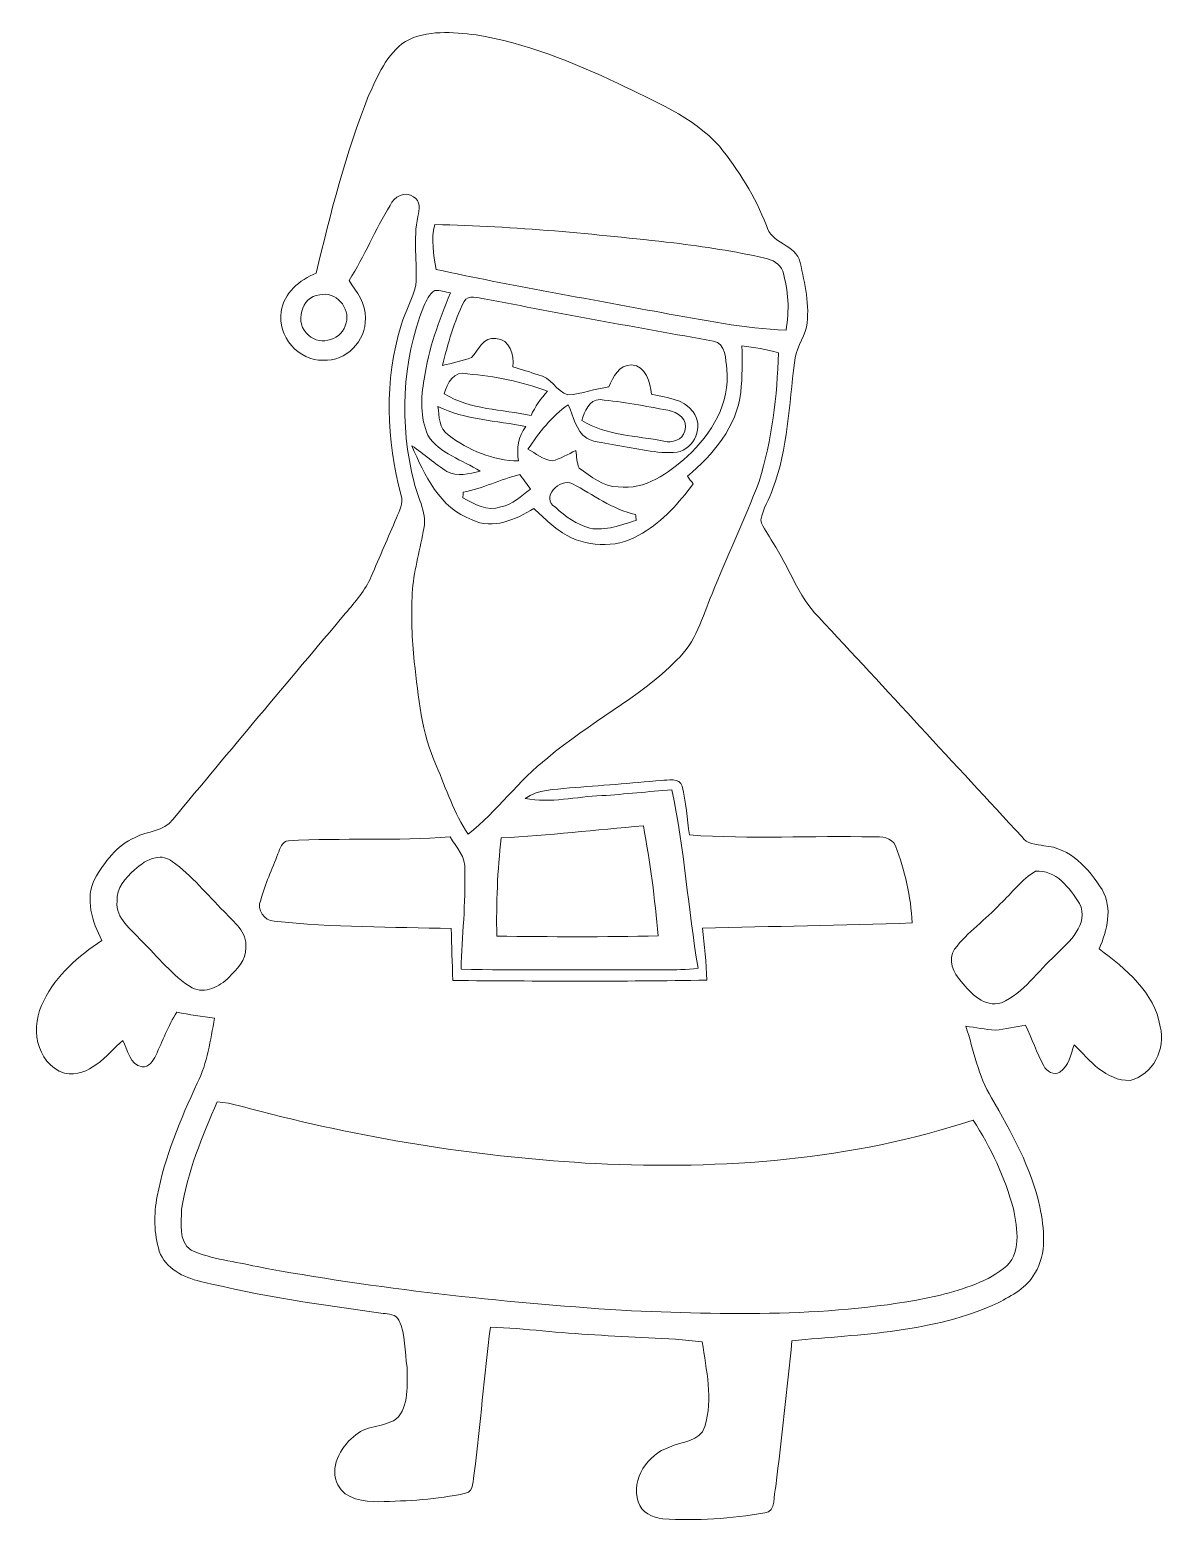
# Model space of a CAD drawing. Header units: centimetres. Extents: x -16.4 to 16.4, y -11.9 to 11.9.
# Drawn here: x -16.44 to 1.64, y -11.85 to 11.88 of the extents above; entities that cross this region are included whole.
import ezdxf

# ---------------------------------------------------------------- set-up
doc = ezdxf.new("R2010")
doc.units = ezdxf.units.CM
doc.header["$MEASUREMENT"] = 0
doc.layers.add('Layer 1', color=7, linetype='Continuous')

msp = doc.modelspace()

# ---------------------------------------------------------------- linework, layer by layer
at = {"layer": 'Layer 1', "color": 251, "lineweight": 9}
for points, knots in [([(-10.46692, 11.69903), (-10.12472, 11.88248), (-9.71479, 11.84932), (-9.34261, 11.80204), (-9.34261, 11.80204), (-8.55274, 11.67363), (-7.8045, 11.36425), (-7.08166, 11.03052), (-7.08166, 11.03052), (-6.52039, 10.74547), (-5.90232, 10.50911), (-5.47229, 10.02934), (-5.47229, 10.02934), (-5.16255, 9.64975), (-4.90326, 9.22712), (-4.72264, 8.77062), (-4.72264, 8.77062), (-4.65561, 8.47958), (-4.25415, 8.46829), (-4.1843, 8.17937), (-4.1843, 8.17937), (-4.11515, 7.84388), (-4.0266, 7.49674), (-4.08728, 7.15243), (-4.08728, 7.15243), (-4.13385, 6.95735), (-4.26932, 6.79084), (-4.27637, 6.58411), (-4.27637, 6.58411), (-4.36915, 5.91383), (-4.3748, 5.21956), (-4.6228, 4.58033), (-4.6228, 4.58033), (-4.67677, 4.411), (-4.77943, 4.25754), (-4.81259, 4.08221), (-4.81259, 4.08221), (-4.78614, 3.94709), (-4.68171, 3.84338), (-4.62104, 3.72273), (-4.62104, 3.72273), (-4.36527, 3.33644), (-4.22663, 2.87606), (-3.89714, 2.53916), (-3.89714, 2.53916), (-2.81199, 1.37781), (-1.74096, 0.20306), (-0.65758, -0.95969), (-0.65758, -0.95969), (-0.58561, -1.08775), (-0.42721, -1.07434), (-0.30797, -1.10504), (-0.30797, -1.10504), (0.10619, -1.12832), (0.40958, -1.47545), (0.61701, -1.80142), (0.61701, -1.80142), (0.78846, -2.10693), (0.69533, -2.44806), (0.57009, -2.74581), (0.57009, -2.74581), (0.99025, -3.06013), (1.44921, -3.43655), (1.5427, -3.9837), (1.5427, -3.9837), (1.63548, -4.33543), (1.42381, -4.74888), (1.06186, -4.83778), (1.06186, -4.83778), (0.67804, -4.84836), (0.41945, -4.52169), (0.17463, -4.27228), (0.17463, -4.27228), (0.1143, -4.42503), (0.09031, -4.61024), (-0.05821, -4.70584), (-0.05821, -4.70584), (-0.15169, -4.76863), (-0.26882, -4.69173), (-0.31256, -4.60389), (-0.31256, -4.60389), (-0.42157, -4.39539), (-0.50412, -4.1742), (-0.59972, -3.95971), (-0.59972, -3.95971), (-0.762, -3.98159), (-0.9211, -4.02392), (-1.08409, -4.0405), (-1.08409, -4.0405), (-1.24142, -4.03098), (-1.39488, -3.99005), (-1.55187, -3.977), (-1.55187, -3.977), (-1.42275, -4.35871), (-1.35855, -4.76652), (-1.14265, -5.11365), (-1.14265, -5.11365), (-0.82444, -5.66117), (-0.51329, -6.22667), (-0.37359, -6.85003), (-0.37359, -6.85003), (-0.30586, -7.19893), (-0.25365, -7.59157), (-0.45367, -7.90872), (-0.45367, -7.90872), (-0.57961, -8.13556), (-0.81739, -8.26185), (-1.03822, -8.38003), (-1.03822, -8.38003), (-2.06375, -8.85346), (-3.21239, -8.87674), (-4.31694, -8.98187), (-4.31694, -8.98187), (-4.39737, -9.75479), (-4.48239, -10.52739), (-4.57306, -11.29962), (-4.57306, -11.29962), (-4.62209, -11.4305), (-4.5526, -11.70143), (-4.75121, -11.72154), (-4.75121, -11.72154), (-5.28496, -11.80903), (-5.82965, -11.85348), (-6.37011, -11.81573), (-6.37011, -11.81573), (-6.5345, -11.79915), (-6.71512, -11.71554), (-6.76275, -11.54374), (-6.76275, -11.54374), (-6.8841, -11.17826), (-6.60717, -10.79162), (-6.26604, -10.67556), (-6.26604, -10.67556), (-6.07201, -10.57748), (-5.77956, -10.59477), (-5.70406, -10.34818), (-5.70406, -10.34818), (-5.56683, -9.90791), (-5.68149, -9.44471), (-5.74463, -9.00162), (-5.74463, -9.00162), (-6.31155, -8.92118), (-6.88552, -8.93989), (-7.45455, -8.88591), (-7.45455, -8.88591), (-8.00947, -8.86439), (-8.5598, -8.78326), (-9.11507, -8.76632), (-9.11507, -8.76632), (-9.20609, -9.53961), (-9.28017, -10.31466), (-9.37048, -11.0883), (-9.37048, -11.0883), (-9.40259, -11.1825), (-9.36378, -11.38464), (-9.50983, -11.40863), (-9.50983, -11.40863), (-9.96244, -11.50882), (-10.42952, -11.53351), (-10.89201, -11.54339), (-10.89201, -11.54339), (-11.12061, -11.54268), (-11.42647, -11.51023), (-11.53936, -11.27634), (-11.53936, -11.27634), (-11.67906, -11.00717), (-11.5069, -10.68296), (-11.29065, -10.51045), (-11.29065, -10.51045), (-11.11109, -10.32348), (-10.82393, -10.3644), (-10.61649, -10.23176), (-10.61649, -10.23176), (-10.39954, -10.02009), (-10.44434, -9.67931), (-10.44046, -9.40485), (-10.44046, -9.40485), (-10.47962, -9.15508), (-10.45951, -8.8838), (-10.5731, -8.65166), (-10.5731, -8.65166), (-10.60979, -8.55677), (-10.74314, -8.55889), (-10.82075, -8.54618), (-10.82075, -8.54618), (-11.79477, -8.41212), (-12.77197, -8.2742), (-13.72694, -8.03642), (-13.72694, -8.03642), (-13.99469, -7.97716), (-14.28432, -7.8297), (-14.38134, -7.557), (-14.38134, -7.557), (-14.46742, -7.27478), (-14.4713, -6.96962), (-14.41415, -6.68141), (-14.41415, -6.68141), (-14.29702, -6.0517), (-14.04444, -5.45974), (-13.77668, -4.88188), (-13.77668, -4.88188), (-13.61616, -4.55908), (-13.56748, -4.19643), (-13.50327, -3.84613), (-13.50327, -3.84613), (-13.70471, -3.81861), (-13.90685, -3.79708), (-14.10511, -3.75052), (-14.10511, -3.75052), (-14.23247, -3.97242), (-14.33477, -4.20701), (-14.43637, -4.44161), (-14.43637, -4.44161), (-14.47518, -4.52839), (-14.54679, -4.63387), (-14.65509, -4.62047), (-14.65509, -4.62047), (-14.85371, -4.59189), (-14.87911, -4.35024), (-14.96307, -4.20278), (-14.96307, -4.20278), (-15.2206, -4.43455), (-15.49506, -4.79862), (-15.88876, -4.72559), (-15.88876, -4.72559), (-16.35619, -4.5612), (-16.44085, -3.96077), (-16.21684, -3.57307), (-16.21684, -3.57307), (-16.02634, -3.15185), (-15.66263, -2.86504), (-15.29433, -2.60963), (-15.29433, -2.60963), (-15.44849, -2.31718), (-15.56702, -1.9443), (-15.40863, -1.63032), (-15.40863, -1.63032), (-15.25058, -1.36891), (-15.06044, -1.09375), (-14.76763, -0.97169), (-14.76763, -0.97169), (-14.57184, -0.86691), (-14.30937, -0.87608), (-14.16685, -0.68558), (-14.16685, -0.68558), (-13.25527, 0.41297), (-12.33805, 1.50728), (-11.41695, 2.59807), (-11.41695, 2.59807), (-11.26596, 2.78116), (-11.10156, 2.96073), (-11.01019, 3.18298), (-11.01019, 3.18298), (-10.87649, 3.49483), (-10.74314, 3.80669), (-10.60697, 4.11749), (-10.60697, 4.11749), (-10.56287, 4.22826), (-10.49867, 4.3475), (-10.53465, 4.46991), (-10.53465, 4.46991), (-10.7696, 5.35291), (-10.80699, 6.30577), (-10.53218, 7.18418), (-10.53218, 7.18418), (-10.4715, 7.40149), (-10.35297, 7.59834), (-10.30005, 7.81777), (-10.30005, 7.81777), (-10.27571, 8.18184), (-10.3438, 8.55155), (-10.26971, 8.91244), (-10.26971, 8.91244), (-10.23937, 9.01722), (-10.22456, 9.16221), (-10.33674, 9.22289), (-10.33674, 9.22289), (-10.46762, 9.32731), (-10.65318, 9.22924), (-10.70963, 9.08883), (-10.70963, 9.08883), (-10.94881, 8.70324), (-11.11567, 8.27744), (-11.36156, 7.89503), (-11.36156, 7.89503), (-11.2462, 7.70912), (-11.0878, 7.52567), (-11.10368, 7.29249), (-11.10368, 7.29249), (-11.08851, 6.94006), (-11.4113, 6.59363), (-11.77325, 6.62468), (-11.77325, 6.62468), (-12.16695, 6.60704), (-12.50527, 7.01309), (-12.44282, 7.39726), (-12.44282, 7.39726), (-12.40225, 7.69148), (-12.15037, 7.90597), (-11.88544, 8.00792), (-11.88544, 8.00792), (-11.66001, 8.96465), (-11.41483, 9.92068), (-11.05112, 10.83543), (-11.05112, 10.83543), (-10.90859, 11.15082), (-10.76395, 11.4983), (-10.46692, 11.69903), (-10.46692, 11.69903), (-10.46692, 11.69903), (-10.46692, 11.69903), (-10.46692, 11.69903)], [0, 0, 0, 0, 0.01265823, 0.01265823, 0.01265823, 0.01265823, 0.02531646, 0.02531646, 0.02531646, 0.02531646, 0.03797468, 0.03797468, 0.03797468, 0.03797468, 0.05063291, 0.05063291, 0.05063291, 0.05063291, 0.06329114, 0.06329114, 0.06329114, 0.06329114, 0.07594937, 0.07594937, 0.07594937, 0.07594937, 0.08860759, 0.08860759, 0.08860759, 0.08860759, 0.10126582, 0.10126582, 0.10126582, 0.10126582, 0.11392405, 0.11392405, 0.11392405, 0.11392405, 0.12658228, 0.12658228, 0.12658228, 0.12658228, 0.13924051, 0.13924051, 0.13924051, 0.13924051, 0.15189873, 0.15189873, 0.15189873, 0.15189873, 0.16455696, 0.16455696, 0.16455696, 0.16455696, 0.17721519, 0.17721519, 0.17721519, 0.17721519, 0.18987342, 0.18987342, 0.18987342, 0.18987342, 0.20253165, 0.20253165, 0.20253165, 0.20253165, 0.21518987, 0.21518987, 0.21518987, 0.21518987, 0.2278481, 0.2278481, 0.2278481, 0.2278481, 0.24050633, 0.24050633, 0.24050633, 0.24050633, 0.25316456, 0.25316456, 0.25316456, 0.25316456, 0.26582278, 0.26582278, 0.26582278, 0.26582278, 0.27848101, 0.27848101, 0.27848101, 0.27848101, 0.29113924, 0.29113924, 0.29113924, 0.29113924, 0.30379747, 0.30379747, 0.30379747, 0.30379747, 0.3164557, 0.3164557, 0.3164557, 0.3164557, 0.32911392, 0.32911392, 0.32911392, 0.32911392, 0.34177215, 0.34177215, 0.34177215, 0.34177215, 0.35443038, 0.35443038, 0.35443038, 0.35443038, 0.36708861, 0.36708861, 0.36708861, 0.36708861, 0.37974684, 0.37974684, 0.37974684, 0.37974684, 0.39240506, 0.39240506, 0.39240506, 0.39240506, 0.40506329, 0.40506329, 0.40506329, 0.40506329, 0.41772152, 0.41772152, 0.41772152, 0.41772152, 0.43037975, 0.43037975, 0.43037975, 0.43037975, 0.44303797, 0.44303797, 0.44303797, 0.44303797, 0.4556962, 0.4556962, 0.4556962, 0.4556962, 0.46835443, 0.46835443, 0.46835443, 0.46835443, 0.48101266, 0.48101266, 0.48101266, 0.48101266, 0.49367089, 0.49367089, 0.49367089, 0.49367089, 0.50632911, 0.50632911, 0.50632911, 0.50632911, 0.51898734, 0.51898734, 0.51898734, 0.51898734, 0.53164557, 0.53164557, 0.53164557, 0.53164557, 0.5443038, 0.5443038, 0.5443038, 0.5443038, 0.55696203, 0.55696203, 0.55696203, 0.55696203, 0.56962025, 0.56962025, 0.56962025, 0.56962025, 0.58227848, 0.58227848, 0.58227848, 0.58227848, 0.59493671, 0.59493671, 0.59493671, 0.59493671, 0.60759494, 0.60759494, 0.60759494, 0.60759494, 0.62025316, 0.62025316, 0.62025316, 0.62025316, 0.63291139, 0.63291139, 0.63291139, 0.63291139, 0.64556962, 0.64556962, 0.64556962, 0.64556962, 0.65822785, 0.65822785, 0.65822785, 0.65822785, 0.67088608, 0.67088608, 0.67088608, 0.67088608, 0.6835443, 0.6835443, 0.6835443, 0.6835443, 0.69620253, 0.69620253, 0.69620253, 0.69620253, 0.70886076, 0.70886076, 0.70886076, 0.70886076, 0.72151899, 0.72151899, 0.72151899, 0.72151899, 0.73417722, 0.73417722, 0.73417722, 0.73417722, 0.74683544, 0.74683544, 0.74683544, 0.74683544, 0.75949367, 0.75949367, 0.75949367, 0.75949367, 0.7721519, 0.7721519, 0.7721519, 0.7721519, 0.78481013, 0.78481013, 0.78481013, 0.78481013, 0.79746835, 0.79746835, 0.79746835, 0.79746835, 0.81012658, 0.81012658, 0.81012658, 0.81012658, 0.82278481, 0.82278481, 0.82278481, 0.82278481, 0.83544304, 0.83544304, 0.83544304, 0.83544304, 0.84810127, 0.84810127, 0.84810127, 0.84810127, 0.86075949, 0.86075949, 0.86075949, 0.86075949, 0.87341772, 0.87341772, 0.87341772, 0.87341772, 0.88607595, 0.88607595, 0.88607595, 0.88607595, 0.89873418, 0.89873418, 0.89873418, 0.89873418, 0.91139241, 0.91139241, 0.91139241, 0.91139241, 0.92405063, 0.92405063, 0.92405063, 0.92405063, 0.93670886, 0.93670886, 0.93670886, 0.93670886, 0.94936709, 0.94936709, 0.94936709, 0.94936709, 0.96202532, 0.96202532, 0.96202532, 0.96202532, 0.97468354, 0.97468354, 0.97468354, 0.97468354, 1, 1, 1, 1]), ([(-9.99666, 8.78227), (-10.06475, 8.54837), (-10.01536, 8.3039), (-9.97973, 8.06895), (-9.97973, 8.06895), (-8.78946, 7.81142), (-7.5879, 7.60716), (-6.39163, 7.38103), (-6.39163, 7.38103), (-5.73511, 7.26638), (-5.07965, 7.12739), (-4.41113, 7.10445), (-4.41113, 7.10445), (-4.3561, 7.41455), (-4.37197, 7.73804), (-4.4644, 8.03896), (-4.4644, 8.03896), (-4.49968, 8.16737), (-4.63409, 8.22029), (-4.75121, 8.24816), (-4.75121, 8.24816), (-5.22746, 8.3607), (-5.71288, 8.42772), (-6.1976, 8.49122), (-6.1976, 8.49122), (-7.45984, 8.63128), (-8.72596, 8.76075), (-9.99666, 8.78227), (-9.99666, 8.78227), (-9.99666, 8.78227), (-9.99666, 8.78227), (-9.99666, 8.78227)], [0, 0, 0, 0, 0.11111111, 0.11111111, 0.11111111, 0.11111111, 0.22222222, 0.22222222, 0.22222222, 0.22222222, 0.33333333, 0.33333333, 0.33333333, 0.33333333, 0.44444444, 0.44444444, 0.44444444, 0.44444444, 0.55555556, 0.55555556, 0.55555556, 0.55555556, 0.66666667, 0.66666667, 0.66666667, 0.66666667, 0.77777778, 0.77777778, 0.77777778, 0.77777778, 1, 1, 1, 1]), ([(-11.82934, 7.66361), (-12.13097, 7.63927), (-12.23433, 7.205), (-12.00714, 7.02261), (-12.00714, 7.02261), (-11.81629, 6.83811), (-11.45963, 6.95664), (-11.4106, 7.21699), (-11.4106, 7.21699), (-11.33616, 7.4537), (-11.57852, 7.73134), (-11.82934, 7.66361), (-11.82934, 7.66361), (-11.82934, 7.66361), (-11.82934, 7.66361), (-11.82934, 7.66361)], [0, 0, 0, 0, 0.2, 0.2, 0.2, 0.2, 0.4, 0.4, 0.4, 0.4, 0.6, 0.6, 0.6, 0.6, 1, 1, 1, 1]), ([(-9.99878, 7.73593), (-10.08627, 7.67807), (-10.13107, 7.57824), (-10.17094, 7.48475), (-10.17094, 7.48475), (-10.53112, 6.60104), (-10.56146, 5.59915), (-10.32757, 4.67911), (-10.32757, 4.67911), (-10.26513, 4.42123), (-10.10708, 4.17076), (-10.18222, 3.89594), (-10.18222, 3.89594), (-10.2429, 3.57068), (-10.33674, 3.25001), (-10.35932, 2.91839), (-10.35932, 2.91839), (-10.37131, 2.55397), (-10.36567, 2.18744), (-10.32545, 1.82408), (-10.32545, 1.82408), (-10.26195, 1.26281), (-10.20798, 0.68743), (-9.97409, 0.16567), (-9.97409, 0.16567), (-9.81428, -0.19946), (-9.69363, -0.58822), (-9.46679, -0.92018), (-9.46679, -0.92018), (-9.00571, -0.5547), (-8.66599, -0.06293), (-8.20032, 0.29761), (-8.20032, 0.29761), (-7.54627, 0.85217), (-6.76063, 1.23988), (-6.15139, 1.84807), (-6.15139, 1.84807), (-5.84623, 2.12888), (-5.74252, 2.53845), (-5.58835, 2.9064), (-5.58835, 2.9064), (-5.35023, 3.50753), (-5.06624, 4.08997), (-4.84046, 4.69569), (-4.84046, 4.69569), (-4.63268, 5.35785), (-4.55048, 6.05141), (-4.53284, 6.74321), (-4.53284, 6.74321), (-4.72299, 6.79436), (-4.91702, 6.82964), (-5.11245, 6.85046), (-5.11245, 6.85046), (-5.10787, 6.60563), (-5.10575, 6.36045), (-5.13115, 6.11668), (-5.13115, 6.11668), (-5.19783, 5.56881), (-5.56719, 5.1169), (-5.98135, 4.77824), (-5.98135, 4.77824), (-5.9503, 4.73732), (-5.91855, 4.69639), (-5.88715, 4.65512), (-5.88715, 4.65512), (-6.11575, 4.35737), (-6.36517, 4.0628), (-6.69537, 3.87372), (-6.69537, 3.87372), (-7.04532, 3.63947), (-7.52757, 3.62854), (-7.8927, 3.83456), (-7.8927, 3.83456), (-8.09519, 3.94145), (-8.25465, 4.10937), (-8.42257, 4.26142), (-8.42257, 4.26142), (-8.71643, 4.09244), (-9.07097, 3.91746), (-9.40647, 4.08574), (-9.40647, 4.08574), (-9.92117, 4.26777), (-10.1607, 4.79764), (-10.36532, 5.26119), (-10.36532, 5.26119), (-10.16952, 5.13737), (-10.0009, 4.9765), (-9.80546, 4.85162), (-9.80546, 4.85162), (-9.64283, 4.7606), (-9.44915, 4.81669), (-9.27841, 4.85585), (-9.27841, 4.85585), (-9.55887, 5.04071), (-9.92187, 5.13031), (-10.10814, 5.42876), (-10.10814, 5.42876), (-10.23126, 5.71028), (-10.22244, 6.02778), (-10.16776, 6.32411), (-10.16776, 6.32411), (-10.10391, 6.80177), (-9.92752, 7.25086), (-9.75113, 7.69536), (-9.75113, 7.69536), (-9.83262, 7.71335), (-9.91447, 7.7391), (-9.99878, 7.73593), (-9.99878, 7.73593), (-9.99878, 7.73593), (-9.99878, 7.73593), (-9.99878, 7.73593)], [0, 0, 0, 0, 0.03448276, 0.03448276, 0.03448276, 0.03448276, 0.06896552, 0.06896552, 0.06896552, 0.06896552, 0.10344828, 0.10344828, 0.10344828, 0.10344828, 0.13793103, 0.13793103, 0.13793103, 0.13793103, 0.17241379, 0.17241379, 0.17241379, 0.17241379, 0.20689655, 0.20689655, 0.20689655, 0.20689655, 0.24137931, 0.24137931, 0.24137931, 0.24137931, 0.27586207, 0.27586207, 0.27586207, 0.27586207, 0.31034483, 0.31034483, 0.31034483, 0.31034483, 0.34482759, 0.34482759, 0.34482759, 0.34482759, 0.37931034, 0.37931034, 0.37931034, 0.37931034, 0.4137931, 0.4137931, 0.4137931, 0.4137931, 0.44827586, 0.44827586, 0.44827586, 0.44827586, 0.48275862, 0.48275862, 0.48275862, 0.48275862, 0.51724138, 0.51724138, 0.51724138, 0.51724138, 0.55172414, 0.55172414, 0.55172414, 0.55172414, 0.5862069, 0.5862069, 0.5862069, 0.5862069, 0.62068966, 0.62068966, 0.62068966, 0.62068966, 0.65517241, 0.65517241, 0.65517241, 0.65517241, 0.68965517, 0.68965517, 0.68965517, 0.68965517, 0.72413793, 0.72413793, 0.72413793, 0.72413793, 0.75862069, 0.75862069, 0.75862069, 0.75862069, 0.79310345, 0.79310345, 0.79310345, 0.79310345, 0.82758621, 0.82758621, 0.82758621, 0.82758621, 0.86206897, 0.86206897, 0.86206897, 0.86206897, 0.89655172, 0.89655172, 0.89655172, 0.89655172, 0.93103448, 0.93103448, 0.93103448, 0.93103448, 1, 1, 1, 1]), ([(-9.53241, 7.56024), (-9.68975, 7.23745), (-9.7924, 6.88961), (-9.87778, 6.54142), (-9.87778, 6.54142), (-9.72079, 6.57458), (-9.5638, 6.61268), (-9.41317, 6.66807), (-9.41317, 6.66807), (-9.30134, 6.78625), (-9.22902, 7.00356), (-9.02582, 6.9704), (-9.02582, 6.9704), (-8.79687, 6.95876), (-8.74077, 6.70511), (-8.75489, 6.51884), (-8.75489, 6.51884), (-8.62189, 6.47792), (-8.48819, 6.43876), (-8.3566, 6.3922), (-8.3566, 6.3922), (-8.15199, 6.3608), (-8.07014, 6.13326), (-7.88211, 6.07223), (-7.88211, 6.07223), (-7.65951, 6.08704), (-7.44996, 6.17347), (-7.22806, 6.19852), (-7.22806, 6.19852), (-7.16562, 6.35727), (-7.06931, 6.55447), (-6.86894, 6.54954), (-6.86894, 6.54954), (-6.64104, 6.53719), (-6.57119, 6.26802), (-6.55038, 6.08457), (-6.55038, 6.08457), (-6.32248, 6.02249), (-6.03955, 6.01896), (-5.89139, 5.802), (-5.89139, 5.802), (-5.71006, 5.57834), (-5.87022, 5.2111), (-6.14398, 5.15924), (-6.14398, 5.15924), (-6.47382, 5.12819), (-6.7945, 5.22556), (-7.11764, 5.27319), (-7.11764, 5.27319), (-7.27181, 5.30846), (-7.44008, 5.30705), (-7.5826, 5.38184), (-7.5826, 5.38184), (-7.75617, 5.50602), (-7.79321, 5.73039), (-7.87612, 5.91418), (-7.87612, 5.91418), (-8.14211, 5.73497), (-8.33649, 5.46827), (-8.51782, 5.20863), (-8.51782, 5.20863), (-8.39294, 5.14089), (-8.27617, 5.04035), (-8.13082, 5.0206), (-8.13082, 5.0206), (-7.99853, 5.05411), (-7.87964, 5.12961), (-7.75547, 5.18605), (-7.75547, 5.18605), (-7.73959, 5.09256), (-7.74418, 4.99202), (-7.70184, 4.90489), (-7.70184, 4.90489), (-7.51311, 4.77824), (-7.3219, 4.60502), (-7.08025, 4.61067), (-7.08025, 4.61067), (-6.64915, 4.55034), (-6.28297, 4.83186), (-5.97747, 5.09539), (-5.97747, 5.09539), (-5.6014, 5.44605), (-5.29484, 5.9477), (-5.35411, 6.48039), (-5.35411, 6.48039), (-5.37139, 6.63138), (-5.36681, 6.89702), (-5.56789, 6.92912), (-5.56789, 6.92912), (-6.78356, 7.14502), (-7.99923, 7.3648), (-9.21103, 7.60258), (-9.21103, 7.60258), (-9.30451, 7.61281), (-9.46961, 7.67595), (-9.53241, 7.56024), (-9.53241, 7.56024), (-9.53241, 7.56024), (-9.53241, 7.56024), (-9.53241, 7.56024)], [0, 0, 0, 0, 0.03846154, 0.03846154, 0.03846154, 0.03846154, 0.07692308, 0.07692308, 0.07692308, 0.07692308, 0.11538462, 0.11538462, 0.11538462, 0.11538462, 0.15384615, 0.15384615, 0.15384615, 0.15384615, 0.19230769, 0.19230769, 0.19230769, 0.19230769, 0.23076923, 0.23076923, 0.23076923, 0.23076923, 0.26923077, 0.26923077, 0.26923077, 0.26923077, 0.30769231, 0.30769231, 0.30769231, 0.30769231, 0.34615385, 0.34615385, 0.34615385, 0.34615385, 0.38461538, 0.38461538, 0.38461538, 0.38461538, 0.42307692, 0.42307692, 0.42307692, 0.42307692, 0.46153846, 0.46153846, 0.46153846, 0.46153846, 0.5, 0.5, 0.5, 0.5, 0.53846154, 0.53846154, 0.53846154, 0.53846154, 0.57692308, 0.57692308, 0.57692308, 0.57692308, 0.61538462, 0.61538462, 0.61538462, 0.61538462, 0.65384615, 0.65384615, 0.65384615, 0.65384615, 0.69230769, 0.69230769, 0.69230769, 0.69230769, 0.73076923, 0.73076923, 0.73076923, 0.73076923, 0.76923077, 0.76923077, 0.76923077, 0.76923077, 0.80769231, 0.80769231, 0.80769231, 0.80769231, 0.84615385, 0.84615385, 0.84615385, 0.84615385, 0.88461538, 0.88461538, 0.88461538, 0.88461538, 0.92307692, 0.92307692, 0.92307692, 0.92307692, 1, 1, 1, 1]), ([(-9.8485, 6.09022), (-9.43575, 5.83022), (-8.92951, 5.8461), (-8.46843, 5.74167), (-8.46843, 5.74167), (-8.4007, 5.8849), (-8.31497, 6.0186), (-8.20455, 6.13326), (-8.20455, 6.13326), (-8.61377, 6.2779), (-9.04628, 6.37385), (-9.47879, 6.40596), (-9.47879, 6.40596), (-9.69292, 6.47051), (-9.80299, 6.25003), (-9.8485, 6.09022), (-9.8485, 6.09022), (-9.8485, 6.09022), (-9.8485, 6.09022), (-9.8485, 6.09022)], [0, 0, 0, 0, 0.16666667, 0.16666667, 0.16666667, 0.16666667, 0.33333333, 0.33333333, 0.33333333, 0.33333333, 0.5, 0.5, 0.5, 0.5, 0.66666667, 0.66666667, 0.66666667, 0.66666667, 1, 1, 1, 1]), ([(-7.37023, 5.99709), (-7.54803, 5.9985), (-7.61647, 5.802), (-7.65951, 5.66583), (-7.65951, 5.66583), (-7.2704, 5.41782), (-6.79132, 5.42735), (-6.35388, 5.33422), (-6.35388, 5.33422), (-6.22723, 5.30599), (-6.05472, 5.35432), (-6.02368, 5.49649), (-6.02368, 5.49649), (-5.95736, 5.68629), (-6.13869, 5.79882), (-6.29038, 5.82669), (-6.29038, 5.82669), (-6.64845, 5.89372), (-7.00722, 5.96216), (-7.37023, 5.99709), (-7.37023, 5.99709), (-7.37023, 5.99709), (-7.37023, 5.99709), (-7.37023, 5.99709)], [0, 0, 0, 0, 0.14285714, 0.14285714, 0.14285714, 0.14285714, 0.28571429, 0.28571429, 0.28571429, 0.28571429, 0.42857143, 0.42857143, 0.42857143, 0.42857143, 0.57142857, 0.57142857, 0.57142857, 0.57142857, 0.71428571, 0.71428571, 0.71428571, 0.71428571, 1, 1, 1, 1]), ([(-9.95045, 5.88949), (-9.92364, 5.73039), (-9.94057, 5.536), (-9.78535, 5.43617), (-9.78535, 5.43617), (-9.46503, 5.19134), (-9.07344, 5.02518), (-8.66528, 5.02095), (-8.66528, 5.02095), (-8.70197, 5.21533), (-8.67234, 5.40901), (-8.55133, 5.56952), (-8.55133, 5.56952), (-9.01912, 5.66371), (-9.51547, 5.67571), (-9.95045, 5.88949), (-9.95045, 5.88949), (-9.95045, 5.88949), (-9.95045, 5.88949), (-9.95045, 5.88949)], [0, 0, 0, 0, 0.16666667, 0.16666667, 0.16666667, 0.16666667, 0.33333333, 0.33333333, 0.33333333, 0.33333333, 0.5, 0.5, 0.5, 0.5, 0.66666667, 0.66666667, 0.66666667, 0.66666667, 1, 1, 1, 1]), ([(-9.54546, 4.52494), (-9.54722, 4.50201), (-9.55075, 4.45545), (-9.55252, 4.43216), (-9.55252, 4.43216), (-9.36907, 4.33656), (-9.16446, 4.2078), (-8.94962, 4.29141), (-8.94962, 4.29141), (-8.75806, 4.3168), (-8.62542, 4.46286), (-8.47901, 4.57257), (-8.47901, 4.57257), (-8.53334, 4.65053), (-8.58873, 4.72744), (-8.64376, 4.80434), (-8.64376, 4.80434), (-8.95068, 4.73061), (-9.23396, 4.5828), (-9.54546, 4.52494), (-9.54546, 4.52494), (-9.54546, 4.52494), (-9.54546, 4.52494), (-9.54546, 4.52494)], [0, 0, 0, 0, 0.14285714, 0.14285714, 0.14285714, 0.14285714, 0.28571429, 0.28571429, 0.28571429, 0.28571429, 0.42857143, 0.42857143, 0.42857143, 0.42857143, 0.57142857, 0.57142857, 0.57142857, 0.57142857, 0.71428571, 0.71428571, 0.71428571, 0.71428571, 1, 1, 1, 1]), ([(-8.07932, 4.28294), (-7.92445, 4.13407), (-7.73959, 4.01236), (-7.53322, 3.94921), (-7.53322, 3.94921), (-7.27992, 3.90335), (-7.03474, 4.00495), (-6.79591, 4.07445), (-6.79591, 4.07445), (-6.79838, 4.09844), (-6.80297, 4.14606), (-6.80508, 4.17005), (-6.80508, 4.17005), (-7.1762, 4.24696), (-7.4803, 4.48896), (-7.81085, 4.65794), (-7.81085, 4.65794), (-8.00911, 4.76166), (-8.3312, 4.42687), (-8.07932, 4.28294), (-8.07932, 4.28294), (-8.07932, 4.28294), (-8.07932, 4.28294), (-8.07932, 4.28294)], [0, 0, 0, 0, 0.14285714, 0.14285714, 0.14285714, 0.14285714, 0.28571429, 0.28571429, 0.28571429, 0.28571429, 0.42857143, 0.42857143, 0.42857143, 0.42857143, 0.57142857, 0.57142857, 0.57142857, 0.57142857, 0.71428571, 0.71428571, 0.71428571, 0.71428571, 1, 1, 1, 1]), ([(-6.39374, -0.06258), (-6.88093, -0.11126), (-7.36953, -0.14583), (-7.85742, -0.18323), (-7.85742, -0.18323), (-8.09554, -0.21674), (-8.36224, -0.19699), (-8.56192, -0.35186), (-8.56192, -0.35186), (-8.15763, -0.43194), (-7.74912, -0.32046), (-7.34377, -0.30564), (-7.34377, -0.30564), (-6.97195, -0.28306), (-6.60153, -0.23967), (-6.2297, -0.21533), (-6.2297, -0.21533), (-6.02368, -1.14984), (-5.97359, -2.11222), (-5.80919, -3.05449), (-5.80919, -3.05449), (-6.17255, -3.0947), (-6.53979, -3.07424), (-6.90457, -3.08094), (-6.90457, -3.08094), (-7.79674, -3.07389), (-8.68927, -3.09082), (-9.58109, -3.06754), (-9.58109, -3.06754), (-9.56627, -2.5419), (-9.50383, -2.01767), (-9.52359, -1.49168), (-9.52359, -1.49168), (-9.4996, -1.28178), (-9.65835, -1.12726), (-9.7543, -0.96216), (-9.7543, -0.96216), (-10.60944, -1.03166), (-11.46986, -0.97521), (-12.32605, -1.02319), (-12.32605, -1.02319), (-12.43154, -1.02884), (-12.45799, -1.15196), (-12.49609, -1.22992), (-12.49609, -1.22992), (-12.58111, -1.47757), (-12.70423, -1.71287), (-12.76703, -1.96758), (-12.76703, -1.96758), (-12.8397, -2.11998), (-12.71164, -2.30166), (-12.55254, -2.30519), (-12.55254, -2.30519), (-11.61768, -2.40291), (-10.67576, -2.39832), (-9.73702, -2.4209), (-9.73702, -2.4209), (-9.72785, -2.69642), (-9.72291, -2.97194), (-9.71338, -3.24816), (-9.71338, -3.24816), (-8.36648, -3.2591), (-7.01922, -3.2651), (-5.67231, -3.24358), (-5.67231, -3.24358), (-5.68149, -2.96594), (-5.709, -2.68971), (-5.7404, -2.41384), (-5.7404, -2.41384), (-4.62809, -2.38844), (-3.51578, -2.36869), (-2.40383, -2.332), (-2.40383, -2.332), (-2.4257, -1.9129), (-2.5206, -1.4945), (-2.67229, -1.10433), (-2.67229, -1.10433), (-2.72697, -0.97133), (-2.89842, -0.9484), (-3.0226, -0.96357), (-3.0226, -0.96357), (-3.99768, -0.941), (-4.97452, -0.99991), (-5.94819, -0.93182), (-5.94819, -0.93182), (-5.98981, -0.67288), (-5.99863, -0.4083), (-6.0646, -0.1543), (-6.0646, -0.1543), (-6.10164, -0.01566), (-6.29885, -0.06293), (-6.39374, -0.06258), (-6.39374, -0.06258), (-6.39374, -0.06258), (-6.39374, -0.06258), (-6.39374, -0.06258)], [0, 0, 0, 0, 0.04, 0.04, 0.04, 0.04, 0.08, 0.08, 0.08, 0.08, 0.12, 0.12, 0.12, 0.12, 0.16, 0.16, 0.16, 0.16, 0.2, 0.2, 0.2, 0.2, 0.24, 0.24, 0.24, 0.24, 0.28, 0.28, 0.28, 0.28, 0.32, 0.32, 0.32, 0.32, 0.36, 0.36, 0.36, 0.36, 0.4, 0.4, 0.4, 0.4, 0.44, 0.44, 0.44, 0.44, 0.48, 0.48, 0.48, 0.48, 0.52, 0.52, 0.52, 0.52, 0.56, 0.56, 0.56, 0.56, 0.6, 0.6, 0.6, 0.6, 0.64, 0.64, 0.64, 0.64, 0.68, 0.68, 0.68, 0.68, 0.72, 0.72, 0.72, 0.72, 0.76, 0.76, 0.76, 0.76, 0.8, 0.8, 0.8, 0.8, 0.84, 0.84, 0.84, 0.84, 0.88, 0.88, 0.88, 0.88, 0.92, 0.92, 0.92, 0.92, 1, 1, 1, 1]), ([(-8.94327, -0.9798), (-9.00148, -1.49768), (-9.023, -2.01944), (-9.01241, -2.54049), (-9.01241, -2.54049), (-8.15728, -2.55531), (-7.30144, -2.55848), (-6.44631, -2.53767), (-6.44631, -2.53767), (-6.49746, -1.951), (-6.57154, -1.36433), (-6.68126, -0.78542), (-6.68126, -0.78542), (-7.43444, -0.85527), (-8.18762, -0.9357), (-8.94327, -0.9798), (-8.94327, -0.9798), (-8.94327, -0.9798), (-8.94327, -0.9798), (-8.94327, -0.9798)], [0, 0, 0, 0, 0.16666667, 0.16666667, 0.16666667, 0.16666667, 0.33333333, 0.33333333, 0.33333333, 0.33333333, 0.5, 0.5, 0.5, 0.5, 0.66666667, 0.66666667, 0.66666667, 0.66666667, 1, 1, 1, 1]), ([(-14.44025, -1.29624), (-14.5729, -1.30965), (-14.67555, -1.40772), (-14.77645, -1.48639), (-14.77645, -1.48639), (-14.9158, -1.61833), (-15.07208, -1.77496), (-15.05338, -1.98557), (-15.05338, -1.98557), (-15.08372, -2.26709), (-14.82055, -2.43007), (-14.66321, -2.6181), (-14.66321, -2.6181), (-14.40039, -2.87316), (-14.17532, -3.17443), (-13.85817, -3.36634), (-13.85817, -3.36634), (-13.6525, -3.46583), (-13.4239, -3.34871), (-13.27573, -3.19948), (-13.27573, -3.19948), (-13.15332, -3.06966), (-12.99633, -2.92114), (-13.0048, -2.72817), (-13.0048, -2.72817), (-12.97693, -2.47311), (-13.19953, -2.31648), (-13.34911, -2.15067), (-13.34911, -2.15067), (-13.62392, -1.88432), (-13.86029, -1.57635), (-14.17532, -1.35375), (-14.17532, -1.35375), (-14.24975, -1.29871), (-14.34677, -1.26837), (-14.44025, -1.29624), (-14.44025, -1.29624), (-14.44025, -1.29624), (-14.44025, -1.29624), (-14.44025, -1.29624)], [0, 0, 0, 0, 0.09090909, 0.09090909, 0.09090909, 0.09090909, 0.18181818, 0.18181818, 0.18181818, 0.18181818, 0.27272727, 0.27272727, 0.27272727, 0.27272727, 0.36363636, 0.36363636, 0.36363636, 0.36363636, 0.45454545, 0.45454545, 0.45454545, 0.45454545, 0.54545455, 0.54545455, 0.54545455, 0.54545455, 0.63636364, 0.63636364, 0.63636364, 0.63636364, 0.72727273, 0.72727273, 0.72727273, 0.72727273, 0.81818182, 0.81818182, 0.81818182, 0.81818182, 1, 1, 1, 1]), ([(-0.44168, -1.50897), (-0.66428, -1.63597), (-0.81668, -1.85857), (-1.00542, -2.02861), (-1.00542, -2.02861), (-1.23543, -2.28155), (-1.52506, -2.47558), (-1.73037, -2.7511), (-1.73037, -2.7511), (-1.85067, -2.91514), (-1.74449, -3.13457), (-1.62489, -3.26615), (-1.62489, -3.26615), (-1.46932, -3.4563), (-1.26118, -3.68102), (-0.98425, -3.60553), (-0.98425, -3.60553), (-0.62653, -3.44466), (-0.40852, -3.09506), (-0.12135, -2.84211), (-0.12135, -2.84211), (0.08784, -2.62798), (0.41769, -2.36234), (0.25647, -2.02014), (0.25647, -2.02014), (0.10266, -1.7799), (-0.1203, -1.48039), (-0.44168, -1.50897), (-0.44168, -1.50897), (-0.44168, -1.50897), (-0.44168, -1.50897), (-0.44168, -1.50897)], [0, 0, 0, 0, 0.11111111, 0.11111111, 0.11111111, 0.11111111, 0.22222222, 0.22222222, 0.22222222, 0.22222222, 0.33333333, 0.33333333, 0.33333333, 0.33333333, 0.44444444, 0.44444444, 0.44444444, 0.44444444, 0.55555556, 0.55555556, 0.55555556, 0.55555556, 0.66666667, 0.66666667, 0.66666667, 0.66666667, 0.77777778, 0.77777778, 0.77777778, 0.77777778, 1, 1, 1, 1]), ([(-13.45847, -5.17891), (-13.70083, -5.72891), (-13.93296, -6.29335), (-14.0275, -6.89025), (-14.0275, -6.89025), (-14.03103, -7.10721), (-14.08254, -7.39684), (-13.87475, -7.54007), (-13.87475, -7.54007), (-13.54561, -7.69035), (-13.17519, -7.71857), (-12.82629, -7.80218), (-12.82629, -7.80218), (-10.91071, -8.15884), (-8.96973, -8.36661), (-7.02627, -8.49751), (-7.02627, -8.49751), (-5.35869, -8.567), (-3.66889, -8.61851), (-2.026, -8.27349), (-2.026, -8.27349), (-1.65312, -8.17577), (-1.26118, -8.07311), (-0.95179, -7.83146), (-0.95179, -7.83146), (-0.6484, -7.61062), (-0.73695, -7.19787), (-0.79269, -6.88319), (-0.79269, -6.88319), (-0.9331, -6.3826), (-1.1497, -5.90353), (-1.43722, -5.47032), (-1.43722, -5.47032), (-3.36479, -6.10955), (-5.42184, -6.25984), (-7.43973, -6.16282), (-7.43973, -6.16282), (-9.23502, -6.06369), (-11.01972, -5.7857), (-12.75997, -5.33415), (-12.75997, -5.33415), (-12.99175, -5.27876), (-13.21929, -5.19726), (-13.45847, -5.17891)], [0, 0, 0, 0, 0.08333333, 0.08333333, 0.08333333, 0.08333333, 0.16666667, 0.16666667, 0.16666667, 0.16666667, 0.25, 0.25, 0.25, 0.25, 0.33333333, 0.33333333, 0.33333333, 0.33333333, 0.41666667, 0.41666667, 0.41666667, 0.41666667, 0.5, 0.5, 0.5, 0.5, 0.58333333, 0.58333333, 0.58333333, 0.58333333, 0.66666667, 0.66666667, 0.66666667, 0.66666667, 0.75, 0.75, 0.75, 0.75, 0.83333333, 0.83333333, 0.83333333, 0.83333333, 1, 1, 1, 1])]:
    msp.add_open_spline(points, degree=3, knots=knots, dxfattribs=at)

doc.saveas('drawing.dxf')
